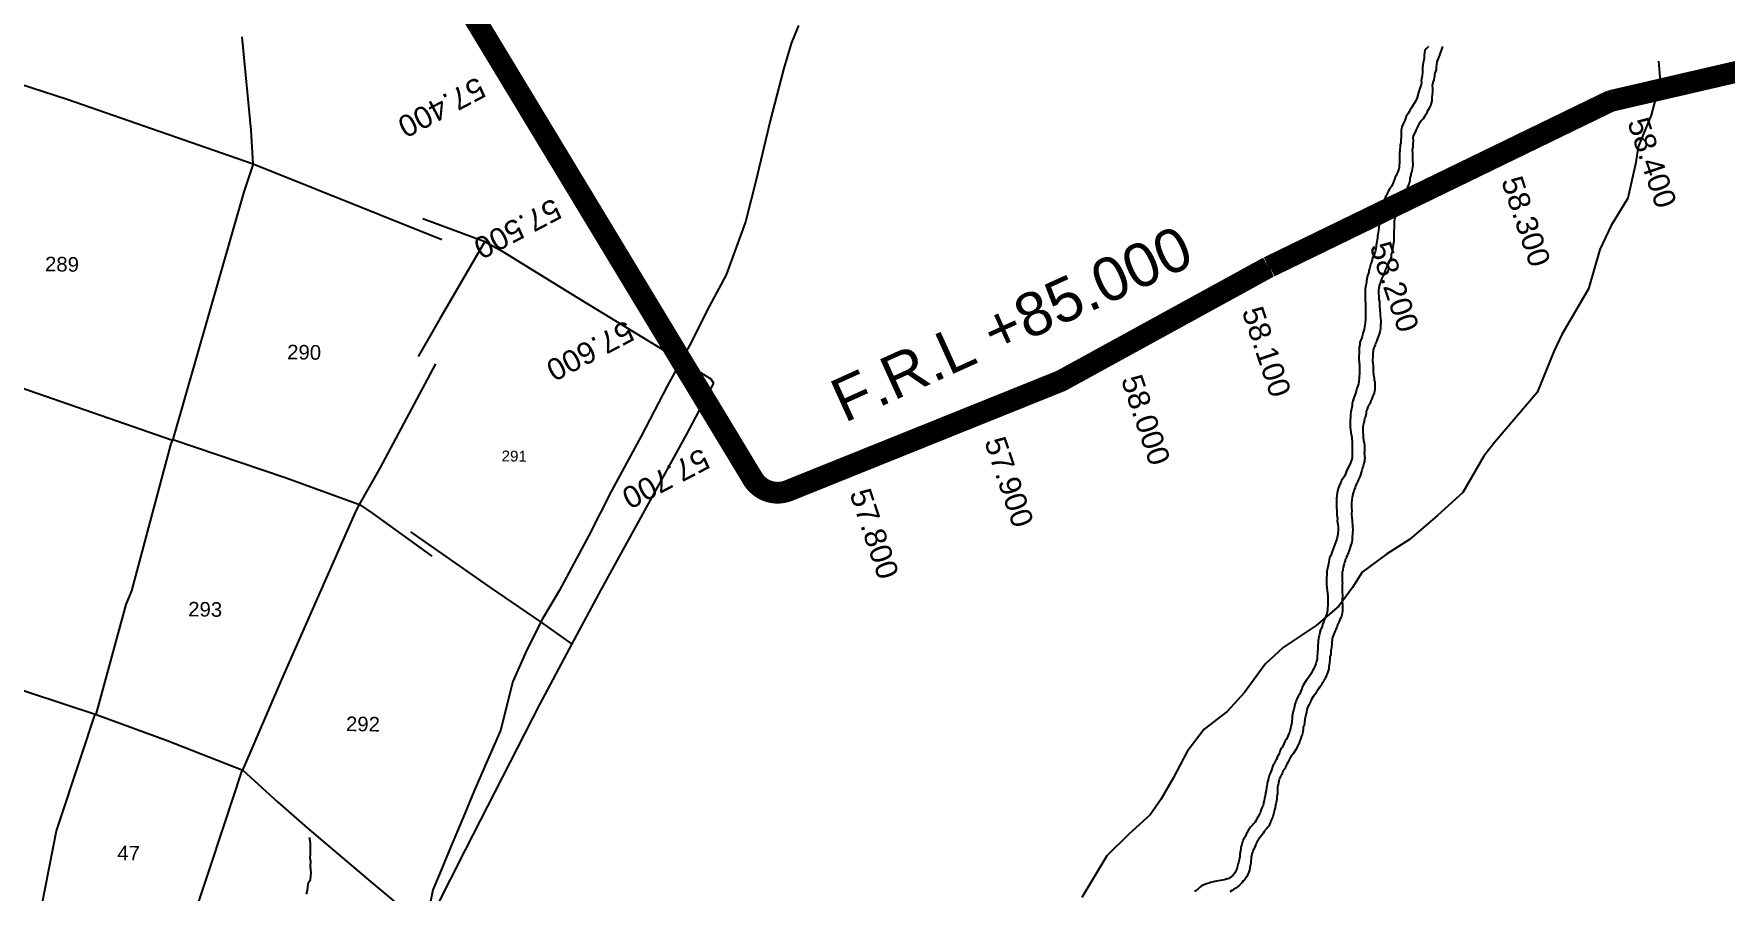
# Model space of a CAD drawing. Header units: inches. Extents: x 341797 to 347342, y 1572885 to 1580736.
# Drawn here: x 344159 to 345326, y 1576873 to 1577464 of the extents above; entities that cross this region are included whole.
import ezdxf

# ---------------------------------------------------------------- set-up
doc = ezdxf.new("R2010")
doc.units = ezdxf.units.IN
doc.header["$MEASUREMENT"] = 0
for name, color, linetype in [('BLOCK', 7, 'Continuous'), ('PLAT NOS', 6, 'Continuous'), ('PLATS', 6, 'Continuous'), ('ROADS', 2, 'Continuous'), ('STREAMS', 131, 'Continuous')]:
    doc.layers.add(name, color=color, linetype=linetype)
doc.styles.get("Standard").update_dxf_attribs({"font": 'arial.ttf'})

msp = doc.modelspace()

# ---------------------------------------------------------------- linework, layer by layer
at = {"layer": 'BLOCK', "color": 1, "const_width": 15}
msp.add_lwpolyline([(345476.4, 1577471.1), (345249.2, 1577418.5, 0.056199), (345245, 1577417), (345101.4, 1577347.3), (345011.9, 1577303.8, 0.012386), (345011, 1577303.4), (344869, 1577225.6, -0.029836), (344866.9, 1577224.6), (344679.8, 1577149.3, -0.367548), (344655.2, 1577157.5), (344402.9, 1577574.6, 0.180623), (344391.9, 1577583.3), (344205.6, 1577643.4)], format="xyb", dxfattribs=at)
at = {"layer": 'BLOCK', "color": 2}
for p in [(344485, 1577438.8), (345261.4, 1577421.3), (345170.3, 1577380.8), (344536.8, 1577353.2), (345080.4, 1577337.1), (344991, 1577292.4), (344588.6, 1577267.7), (344903.3, 1577244.3), (344812.5, 1577202.7), (344640.3, 1577182.1), (344719.7, 1577165.4)]:
    msp.add_point(p, dxfattribs=at)
at = {"layer": 'PLATS', "color": 0}
for p, q in [((344309.1, 1577397.8), (344302.9, 1577462.3)), ((344116.4, 1577440.5), (344182, 1577419.3)), ((344182, 1577419.3), (344310.4, 1577374.6)), ((344310.4, 1577374.6), (344309.1, 1577397.8)), ((344310.4, 1577374.6), (344303.9, 1577355.4)), ((344310.4, 1577374.6), (344440.6, 1577322.5)), ((344303.9, 1577355.4), (344254.8, 1577183.8)), ((344427.4, 1577337.1), (344470.2, 1577321.1)), ((344470.2, 1577321.1), (344439.3, 1577267.8)), ((344470.2, 1577321.1), (344482.3, 1577314.4)), ((344482.3, 1577314.4), (344536.4, 1577281.1)), ((344536.4, 1577281.1), (344626.3, 1577226.3)), ((344439.3, 1577267.8), (344424.2, 1577241.9)), ((344398, 1577164.9), (344436.4, 1577236.7)), ((344254.8, 1577183.8), (344150.1, 1577220.3)), ((344628.2, 1577223.4), (344609.4, 1577188.3)), ((344626.3, 1577226.3), (344628.2, 1577223.4)), ((344253.6, 1577180.8), (344254.8, 1577183.8)), ((344255, 1577184.5), (344332.5, 1577158.4)), ((344609.4, 1577188.3), (344550.3, 1577080.9)), ((344226.6, 1577080.2), (344253.6, 1577180.8)), ((344383.9, 1577139.7), (344398, 1577164.9)), ((344332.5, 1577158.4), (344383.9, 1577139.7)), ((344381.6, 1577135.4), (344383.9, 1577139.7)), ((344383.9, 1577139.7), (344392.2, 1577134)), ((344330.3, 1577019.1), (344381.6, 1577135.4)), ((344392.2, 1577134), (344433.8, 1577104)), ((344475, 1577082.1), (344419.3, 1577121)), ((344222.8, 1577070.8), (344226.6, 1577080.2)), ((344509, 1577058.9), (344475, 1577082.1)), ((344550.3, 1577080.9), (344530.4, 1577043.7)), ((344202, 1576994.9), (344222.8, 1577070.8)), ((344530.4, 1577043.7), (344509, 1577058.9)), ((344030.5, 1577051.4), (344202, 1576994.9)), ((344530.4, 1577043.7), (344508, 1577001.9)), ((344303.4, 1576956.5), (344330.3, 1577019.1)), ((344508, 1577001.9), (344456.8, 1576901.6)), ((344191.8, 1576965.9), (344201.4, 1576995.1)), ((344202, 1576994.9), (344251.1, 1576977)), ((344251.1, 1576977), (344303.4, 1576956.5)), ((344174.6, 1576914.6), (344191.8, 1576965.9)), ((344302.2, 1576954.9), (344290.9, 1576920.6)), ((344303.4, 1576956.5), (344302.2, 1576954.9)), ((344303.4, 1576956.5), (344327.3, 1576934.6)), ((344327.3, 1576934.6), (344347.7, 1576916.7)), ((344162, 1576850.2), (344174.6, 1576914.6)), ((344290.9, 1576920.6), (344267.1, 1576849.1)), ((344347.7, 1576916.7), (344393.1, 1576878.3)), ((344456.8, 1576901.6), (344436.3, 1576861)), ((344393.1, 1576878.3), (344422.2, 1576854))]:
    msp.add_line(p, q, dxfattribs=at)
at = {"layer": 'ROADS', "color": 1}
for p, q in [((344686.8, 1577470), (344681.7, 1577457.7)), ((344681.7, 1577457.7), (344676.3, 1577439.8)), ((344676.3, 1577439.8), (344667.1, 1577404.3)), ((345280.1, 1577445.4), (345281.3, 1577431.7)), ((345281.3, 1577431.7), (345275.1, 1577408.2)), ((345275.1, 1577408.2), (345266.1, 1577386.4)), ((344667.1, 1577404.3), (344657.6, 1577363.6)), ((345266.1, 1577386.4), (345264.5, 1577375.5)), ((345264.5, 1577375.5), (345259.1, 1577350.9)), ((344657.6, 1577363.6), (344650.1, 1577334.8)), ((345259.1, 1577350.9), (345247.6, 1577332.1)), ((344650.1, 1577334.8), (344636.8, 1577298.2)), ((345247.6, 1577332.1), (345239.8, 1577315.7)), ((345239.8, 1577315.7), (345232, 1577288.5)), ((344636.8, 1577298.2), (344625, 1577276.4)), ((345232, 1577288.5), (345222.9, 1577273)), ((344625, 1577276.4), (344611.5, 1577249.3)), ((345222.9, 1577273), (345213.6, 1577256.9)), ((345213.6, 1577256.9), (345208, 1577245.2)), ((344611.5, 1577249.3), (344596.3, 1577221.8)), ((345208, 1577245.2), (345196.5, 1577216.9)), ((344596.3, 1577221.8), (344578.1, 1577186.9)), ((345196.5, 1577216.9), (345167, 1577182.4)), ((344578.1, 1577186.9), (344557.8, 1577149.1)), ((345159.7, 1577173.1), (345145.1, 1577148.1)), ((345167, 1577182.4), (345159.7, 1577173.1)), ((344557.8, 1577149.1), (344542.1, 1577118.4)), ((345145.1, 1577148.1), (345127.8, 1577132.2)), ((345127.8, 1577132.2), (345108.4, 1577115.7)), ((344542.1, 1577118.4), (344521.5, 1577080.1)), ((345108.4, 1577115.7), (345092.4, 1577105.5)), ((345092.4, 1577105.5), (345075.7, 1577093)), ((345075.7, 1577093), (345069.1, 1577082.5)), ((344521.5, 1577080.1), (344510.1, 1577061)), ((345069.1, 1577082.5), (345059.6, 1577069.7)), ((345059.6, 1577069.7), (345043.9, 1577056.2)), ((344510.1, 1577061), (344499.3, 1577039.4)), ((345043.9, 1577056.2), (345021.2, 1577041.1)), ((344499.3, 1577039.4), (344489.5, 1577017.6)), ((345021.2, 1577041.1), (345008.7, 1577029.6)), ((345008.7, 1577029.6), (344994.6, 1577010.1)), ((344489.5, 1577017.6), (344481.2, 1576983.8)), ((344994.6, 1577010.1), (344982.6, 1576997)), ((344982.6, 1576997), (344966.6, 1576984.8)), ((344966.6, 1576984.8), (344955, 1576969.3)), ((344481.2, 1576983.8), (344472.1, 1576963.4)), ((344472.1, 1576963.4), (344462.9, 1576942.2)), ((344955, 1576969.3), (344945.4, 1576951.1)), ((344945.4, 1576951.1), (344936.7, 1576936.4)), ((344462.9, 1576942.2), (344455.3, 1576923.9)), ((344936.7, 1576936.4), (344929.5, 1576925.7)), ((344455.3, 1576923.9), (344447.1, 1576904.4)), ((344929.5, 1576925.7), (344914.8, 1576912.3)), ((344447.1, 1576904.4), (344438.9, 1576884.8)), ((344914.8, 1576912.3), (344899.5, 1576897.5)), ((344899.5, 1576897.5), (344882.3, 1576868.8)), ((344438.9, 1576884.8), (344434.3, 1576874)), ((344434.3, 1576874), (344432.1, 1576862.4))]:
    msp.add_line(p, q, dxfattribs=at)
at = {"layer": 'STREAMS'}
for p, q in [((345118.8, 1577451.8), (345118.6, 1577449.3)), ((345119, 1577452.6), (345118.8, 1577451.8)), ((345119.4, 1577453.3), (345119, 1577452.6)), ((345119.8, 1577454), (345119.4, 1577453.3)), ((345121.5, 1577455.7), (345119.8, 1577454)), ((345131.2, 1577455.5), (345129.1, 1577449.7)), ((345117.4, 1577439.7), (345117.3, 1577438)), ((345117.8, 1577444.5), (345117.4, 1577441.1)), ((345117.4, 1577441.1), (345117.4, 1577439.7)), ((345118, 1577445.2), (345117.8, 1577444.5)), ((345118.2, 1577446.1), (345118, 1577445.2)), ((345118.5, 1577447.7), (345118.2, 1577446.1)), ((345118.6, 1577449.3), (345118.5, 1577447.7)), ((345127.1, 1577443), (345126.7, 1577441.7)), ((345126.7, 1577441.7), (345126.7, 1577439.6)), ((345127.3, 1577445.1), (345127.1, 1577443)), ((345129.1, 1577449.7), (345127.3, 1577445.1)), ((345115.9, 1577428), (345115.4, 1577426.9)), ((345116.4, 1577429.4), (345115.9, 1577428)), ((345116.6, 1577430.9), (345116.4, 1577429.4)), ((345116.6, 1577433.1), (345116.5, 1577432.1)), ((345116.5, 1577432.1), (345116.6, 1577430.9)), ((345116.9, 1577434.3), (345116.6, 1577433.1)), ((345117.1, 1577435.6), (345116.9, 1577434.3)), ((345117.3, 1577438), (345117.1, 1577435.6)), ((345124.5, 1577430.8), (345124.1, 1577428.5)), ((345124.1, 1577428.5), (345124.2, 1577426.7)), ((345125.2, 1577432.7), (345124.5, 1577430.8)), ((345125.4, 1577433.9), (345125.2, 1577432.7)), ((345125.6, 1577435), (345125.4, 1577433.9)), ((345125.7, 1577436), (345125.6, 1577435)), ((345125.9, 1577437.3), (345125.7, 1577436)), ((345126.3, 1577438.3), (345125.9, 1577437.3)), ((345126.7, 1577439.6), (345126.3, 1577438.3)), ((345111.7, 1577416.3), (345111.1, 1577415.6)), ((345112.4, 1577417.4), (345111.7, 1577416.3)), ((345112.9, 1577418.5), (345112.4, 1577417.4)), ((345113.6, 1577420.5), (345112.9, 1577418.5)), ((345114.5, 1577423.8), (345113.6, 1577420.5)), ((345114.9, 1577424.6), (345114.5, 1577423.8)), ((345115.4, 1577426.9), (345114.9, 1577424.6)), ((345123.8, 1577418.2), (345123.1, 1577415.7)), ((345124.1, 1577422.7), (345123.8, 1577420)), ((345123.8, 1577420), (345123.8, 1577418.2)), ((345124.2, 1577424.1), (345124.1, 1577422.7)), ((345124.2, 1577426.7), (345124.2, 1577425.2)), ((345124.2, 1577425.2), (345124.2, 1577424.1)), ((345106.1, 1577407.3), (345105.1, 1577404.6)), ((345107.5, 1577409.5), (345106.1, 1577407.3)), ((345108.1, 1577410.6), (345107.5, 1577409.5)), ((345108.8, 1577412), (345108.1, 1577410.6)), ((345109.8, 1577413.3), (345108.8, 1577412)), ((345111.1, 1577415.6), (345109.8, 1577413.3)), ((345117, 1577404.8), (345115.9, 1577403.6)), ((345117.9, 1577405.8), (345117, 1577404.8)), ((345119.3, 1577408.1), (345117.9, 1577405.8)), ((345119.9, 1577409), (345119.3, 1577408.1)), ((345120.6, 1577410.7), (345119.9, 1577409)), ((345121.3, 1577411.9), (345120.6, 1577410.7)), ((345122.2, 1577413.5), (345121.3, 1577411.9)), ((345122.8, 1577414.9), (345122.2, 1577413.5)), ((345123.1, 1577415.7), (345122.8, 1577414.9)), ((345102.6, 1577393.8), (345102.4, 1577390.5)), ((345102.7, 1577395.1), (345102.6, 1577393.8)), ((345102.9, 1577398.8), (345102.7, 1577397.6)), ((345102.7, 1577397.6), (345102.7, 1577396.8)), ((345102.7, 1577396.8), (345102.7, 1577395.1)), ((345103.2, 1577400.1), (345102.9, 1577398.8)), ((345103.8, 1577401.9), (345103.2, 1577400.1)), ((345105.1, 1577404.6), (345103.8, 1577401.9)), ((345111.2, 1577394.4), (345110.7, 1577392.8)), ((345112, 1577396), (345111.2, 1577394.4)), ((345112.7, 1577397.6), (345112, 1577396)), ((345113.3, 1577398.8), (345112.7, 1577397.6)), ((345114, 1577400.2), (345113.3, 1577398.8)), ((345115.1, 1577402.5), (345114, 1577400.2)), ((345115.9, 1577403.6), (345115.1, 1577402.5)), ((345101.5, 1577382.6), (345101.4, 1577381.7)), ((345101.4, 1577381.7), (345101.5, 1577378.7)), ((345101.6, 1577383.7), (345101.5, 1577382.6)), ((345102, 1577387.9), (345101.6, 1577383.7)), ((345102.3, 1577389.2), (345102, 1577387.9)), ((345102.4, 1577390.5), (345102.3, 1577389.2)), ((345110.7, 1577386.1), (345110.3, 1577384.1)), ((345110.3, 1577384.1), (345110.4, 1577382.1)), ((345110.4, 1577382.1), (345110.4, 1577380.7)), ((345110.7, 1577388.7), (345110.6, 1577387.3)), ((345110.6, 1577387.3), (345110.7, 1577386.1)), ((345110.7, 1577392.8), (345110.8, 1577390.6)), ((345110.8, 1577390.6), (345110.7, 1577388.7)), ((345101, 1577370.9), (345100.1, 1577368.8)), ((345101.2, 1577372), (345101, 1577370.9)), ((345101.3, 1577373.7), (345101.2, 1577372)), ((345101.4, 1577375.3), (345101.3, 1577373.7)), ((345101.5, 1577378.7), (345101.4, 1577376.9)), ((345101.4, 1577376.9), (345101.4, 1577375.3)), ((345110.3, 1577371), (345110, 1577369.4)), ((345110.5, 1577372.5), (345110.3, 1577371)), ((345110.4, 1577380.7), (345110.5, 1577377.1)), ((345110.5, 1577377.1), (345110.7, 1577374.1)), ((345110.7, 1577374.1), (345110.5, 1577372.5)), ((345095.2, 1577358.2), (345094.6, 1577357.2)), ((345095.9, 1577359.1), (345095.2, 1577358.2)), ((345097.1, 1577361.7), (345095.9, 1577359.1)), ((345097.5, 1577362.9), (345097.1, 1577361.7)), ((345098, 1577363.9), (345097.5, 1577362.9)), ((345098.4, 1577365.5), (345098, 1577363.9)), ((345099, 1577366.3), (345098.4, 1577365.5)), ((345099.6, 1577367.7), (345099, 1577366.3)), ((345100.1, 1577368.8), (345099.6, 1577367.7)), ((345107.1, 1577358.6), (345106.7, 1577357.9)), ((345107.6, 1577360.2), (345107.1, 1577358.6)), ((345108.3, 1577362.1), (345107.6, 1577360.2)), ((345108.6, 1577363.8), (345108.3, 1577362.1)), ((345108.7, 1577364.7), (345108.6, 1577363.8)), ((345109, 1577366.2), (345108.7, 1577364.7)), ((345109.3, 1577366.9), (345109, 1577366.2)), ((345109.4, 1577367.4), (345109.3, 1577366.9)), ((345110, 1577369.4), (345109.4, 1577368.1)), ((345109.4, 1577368.1), (345109.4, 1577367.4)), ((345089.8, 1577346.5), (345089.3, 1577345.8)), ((345090.6, 1577348.8), (345089.8, 1577346.5)), ((345090.9, 1577349.6), (345090.6, 1577348.8)), ((345091.4, 1577350.7), (345090.9, 1577349.6)), ((345091.6, 1577351.4), (345091.4, 1577350.7)), ((345092.2, 1577352.6), (345091.6, 1577351.4)), ((345093.1, 1577354.8), (345092.2, 1577352.6)), ((345093.8, 1577356), (345093.1, 1577354.8)), ((345094.6, 1577357.2), (345093.8, 1577356)), ((345101.7, 1577347.5), (345100.9, 1577345.7)), ((345102.3, 1577348.4), (345101.7, 1577347.5)), ((345103.1, 1577349.8), (345102.3, 1577348.4)), ((345104.1, 1577351.8), (345103.1, 1577349.8)), ((345104.4, 1577352.5), (345104.1, 1577351.8)), ((345105, 1577353.7), (345104.4, 1577352.5)), ((345106, 1577356), (345105, 1577353.7)), ((345106.2, 1577356.6), (345106, 1577356)), ((345106.7, 1577357.9), (345106.2, 1577356.6)), ((345087.5, 1577335.1), (345087.4, 1577334.2)), ((345088.4, 1577342.2), (345087.5, 1577338.1)), ((345087.5, 1577338.1), (345087.5, 1577336.3)), ((345087.5, 1577336.3), (345087.5, 1577335.1)), ((345088.6, 1577342.8), (345088.4, 1577342.2)), ((345089.1, 1577344.9), (345088.6, 1577342.8)), ((345089.3, 1577345.8), (345089.1, 1577344.9)), ((345097.9, 1577335.6), (345097.8, 1577333.9)), ((345098.1, 1577336.1), (345097.9, 1577335.6)), ((345098.2, 1577336.9), (345098.1, 1577336.1)), ((345098.4, 1577338.1), (345098.2, 1577336.9)), ((345098.9, 1577339.6), (345098.4, 1577338.1)), ((345099.2, 1577340.7), (345098.9, 1577339.6)), ((345099.6, 1577342.9), (345099.2, 1577340.7)), ((345099.9, 1577344.2), (345099.6, 1577342.9)), ((345100.5, 1577344.9), (345099.9, 1577344.2)), ((345100.9, 1577345.7), (345100.5, 1577344.9)), ((345086.3, 1577323.4), (345085.6, 1577319.7)), ((345086.4, 1577324.6), (345086.3, 1577323.4)), ((345086.5, 1577326.3), (345086.4, 1577324.6)), ((345086.7, 1577327.2), (345086.5, 1577326.3)), ((345087.3, 1577330.7), (345086.7, 1577327.2)), ((345087.4, 1577332.6), (345087.3, 1577330.7)), ((345087.4, 1577334.2), (345087.4, 1577332.6)), ((345097.6, 1577327.9), (345097.5, 1577326.4)), ((345097.5, 1577326.4), (345097.6, 1577325.3)), ((345097.7, 1577330.2), (345097.6, 1577328.8)), ((345097.6, 1577328.8), (345097.6, 1577327.9)), ((345097.6, 1577325.3), (345097.6, 1577324)), ((345097.6, 1577324), (345097.6, 1577321.8)), ((345097.8, 1577332.4), (345097.7, 1577331.2)), ((345097.7, 1577331.2), (345097.7, 1577330.2)), ((345097.8, 1577333.9), (345097.8, 1577332.4)), ((345083.7, 1577311.7), (345083.1, 1577310.4)), ((345084.6, 1577314.1), (345083.7, 1577311.7)), ((345084.9, 1577315), (345084.6, 1577314.1)), ((345085.3, 1577317.7), (345084.9, 1577315)), ((345085.4, 1577318.7), (345085.3, 1577317.7)), ((345085.6, 1577319.7), (345085.4, 1577318.7)), ((345095.8, 1577312.4), (345095.7, 1577310.3)), ((345096.5, 1577313.9), (345095.8, 1577312.4)), ((345096.8, 1577317), (345096.5, 1577315.3)), ((345096.5, 1577315.3), (345096.5, 1577313.9)), ((345097.2, 1577319.1), (345096.8, 1577317)), ((345097.5, 1577321.1), (345097.2, 1577319.1)), ((345097.6, 1577321.8), (345097.5, 1577321.1)), ((345080.2, 1577300), (345080, 1577299.4)), ((345080.7, 1577302.2), (345080.2, 1577301.1)), ((345080.2, 1577301.1), (345080.2, 1577300)), ((345081.6, 1577305.9), (345080.7, 1577302.2)), ((345082.1, 1577306.8), (345081.6, 1577305.9)), ((345082.5, 1577308.5), (345082.1, 1577306.8)), ((345082.8, 1577309.6), (345082.5, 1577308.5)), ((345083.1, 1577310.4), (345082.8, 1577309.6)), ((345091.7, 1577301.3), (345090.9, 1577298.8)), ((345092.4, 1577303.2), (345091.7, 1577301.3)), ((345093, 1577304.6), (345092.4, 1577303.2)), ((345093.6, 1577305.6), (345093, 1577304.6)), ((345094.2, 1577306.6), (345093.6, 1577305.6)), ((345094.9, 1577308.1), (345094.2, 1577306.6)), ((345095.7, 1577310.3), (345094.9, 1577308.1)), ((345078, 1577289.9), (345077.8, 1577288)), ((345077.8, 1577288), (345077.8, 1577285.5)), ((345078.4, 1577291.9), (345078, 1577289.9)), ((345078.7, 1577292.9), (345078.4, 1577291.9)), ((345078.8, 1577294), (345078.7, 1577292.9)), ((345079.5, 1577297.4), (345078.8, 1577294)), ((345079.7, 1577298.1), (345079.5, 1577297.4)), ((345080, 1577299.4), (345079.7, 1577298.1)), ((345087.2, 1577289.3), (345086.9, 1577287.4)), ((345088, 1577291.9), (345087.2, 1577289.3)), ((345088.6, 1577293.8), (345088, 1577291.9)), ((345089.4, 1577295.9), (345088.6, 1577293.8)), ((345090.3, 1577297.6), (345089.4, 1577295.9)), ((345090.9, 1577298.8), (345090.3, 1577297.6)), ((345077.8, 1577285.5), (345077.8, 1577284.5)), ((345077.8, 1577284.5), (345077.8, 1577281.4)), ((345077.8, 1577281.4), (345077.8, 1577280.1)), ((345077.8, 1577280.1), (345077.9, 1577278.7)), ((345077.9, 1577278.7), (345078, 1577273.5)), ((345086.9, 1577287.4), (345087.1, 1577285.3)), ((345087.1, 1577285.3), (345087.2, 1577283.4)), ((345087.2, 1577283.4), (345087.3, 1577281.2)), ((345087.3, 1577281.2), (345087.6, 1577279.7)), ((345087.6, 1577279.7), (345087.6, 1577276.5)), ((345087.6, 1577276.5), (345087.8, 1577274)), ((345077.7, 1577264.8), (345077.6, 1577263.4)), ((345077.9, 1577267.9), (345077.7, 1577264.8)), ((345078, 1577271.8), (345077.9, 1577269.7)), ((345077.9, 1577269.7), (345077.9, 1577267.9)), ((345078, 1577273.5), (345078, 1577271.8)), ((345087.8, 1577274), (345088.1, 1577271.4)), ((345088.1, 1577271.4), (345088.2, 1577269.8)), ((345088.2, 1577269.8), (345088.3, 1577268.4)), ((345088.3, 1577268.4), (345088.5, 1577266.2)), ((345088.5, 1577264.7), (345088.4, 1577264)), ((345088.5, 1577266.2), (345088.5, 1577264.7)), ((345074.9, 1577253.1), (345074.6, 1577252.3)), ((345075.2, 1577254.2), (345074.9, 1577253.1)), ((345075.7, 1577255.5), (345075.2, 1577254.2)), ((345076, 1577256.6), (345075.7, 1577255.5)), ((345076.2, 1577258), (345076, 1577256.6)), ((345076.6, 1577259), (345076.2, 1577258)), ((345077.2, 1577260.7), (345076.6, 1577259)), ((345077.6, 1577263.4), (345077.2, 1577260.7)), ((345086, 1577253.6), (345085.5, 1577252.1)), ((345087, 1577256.1), (345086, 1577253.6)), ((345087.4, 1577257.2), (345087, 1577256.1)), ((345088.1, 1577259.7), (345087.4, 1577257.2)), ((345088.4, 1577260.7), (345088.1, 1577259.7)), ((345088.4, 1577264), (345088.4, 1577261.9)), ((345088.4, 1577261.9), (345088.4, 1577260.7)), ((345073.6, 1577243.9), (345073.5, 1577242.6)), ((345073.5, 1577242.6), (345073.5, 1577240.9)), ((345074, 1577250.1), (345073.6, 1577247.7)), ((345073.6, 1577247.7), (345073.6, 1577246.3)), ((345073.6, 1577246.3), (345073.6, 1577245.3)), ((345073.6, 1577245.3), (345073.6, 1577243.9)), ((345074.2, 1577251.6), (345074, 1577250.1)), ((345074.6, 1577252.3), (345074.2, 1577251.6)), ((345083, 1577241.3), (345082.9, 1577240)), ((345083.1, 1577242.8), (345083, 1577241.3)), ((345083.2, 1577245.8), (345083.1, 1577243.6)), ((345083.1, 1577243.6), (345083.1, 1577242.8)), ((345083.4, 1577246.5), (345083.2, 1577245.8)), ((345083.8, 1577247.8), (345083.4, 1577246.5)), ((345084.3, 1577248.7), (345083.8, 1577247.8)), ((345084.6, 1577249.9), (345084.3, 1577248.7)), ((345084.9, 1577250.8), (345084.6, 1577249.9)), ((345085.5, 1577252.1), (345084.9, 1577250.8)), ((345073.5, 1577240.9), (345073.5, 1577240)), ((345073.5, 1577240), (345073.9, 1577235.8)), ((345073.8, 1577230), (345073.7, 1577227.9)), ((345073.9, 1577232), (345073.8, 1577230)), ((345073.9, 1577235.8), (345073.9, 1577234.2)), ((345073.9, 1577234.2), (345073.9, 1577232)), ((345082.9, 1577240), (345082.9, 1577238.5)), ((345082.9, 1577238.5), (345083.1, 1577237.4)), ((345083.1, 1577237.4), (345083.2, 1577234.9)), ((345083.2, 1577234.9), (345083.2, 1577233.2)), ((345083.2, 1577233.2), (345083.4, 1577231.1)), ((345083.4, 1577231.1), (345083.5, 1577229.9)), ((345083.5, 1577229.9), (345083.6, 1577228.9)), ((345072.1, 1577219.9), (345071.5, 1577217.8)), ((345072.5, 1577221), (345072.1, 1577219.9)), ((345073.1, 1577223), (345072.5, 1577221)), ((345073.3, 1577224), (345073.1, 1577223)), ((345073.7, 1577227.9), (345073.3, 1577224)), ((345083.6, 1577228.9), (345083.9, 1577227.2)), ((345083.9, 1577227.2), (345084, 1577225.9)), ((345084, 1577225.9), (345084.4, 1577223.8)), ((345084.2, 1577217.9), (345084, 1577216.5)), ((345084.4, 1577218.8), (345084.2, 1577217.9)), ((345084.4, 1577223.8), (345084.5, 1577222.6)), ((345084.5, 1577220.1), (345084.4, 1577218.8)), ((345084.5, 1577222.6), (345084.5, 1577221.2)), ((345084.5, 1577221.2), (345084.5, 1577220.1)), ((345068.7, 1577207.9), (345068.3, 1577205.8)), ((345068.9, 1577209.5), (345068.7, 1577207.9)), ((345069.3, 1577211.3), (345068.9, 1577209.5)), ((345070, 1577213.2), (345069.3, 1577211.3)), ((345071, 1577216.4), (345070, 1577213.2)), ((345071.5, 1577217.8), (345071, 1577216.4)), ((345079.6, 1577207), (345079.2, 1577205.4)), ((345080.3, 1577208.4), (345079.6, 1577207)), ((345080.9, 1577209.2), (345080.3, 1577208.4)), ((345081.8, 1577211.2), (345080.9, 1577209.2)), ((345082.4, 1577212.6), (345081.8, 1577211.2)), ((345083, 1577214.7), (345082.4, 1577212.6)), ((345084, 1577216.5), (345083, 1577214.7)), ((345067.6, 1577200.7), (345067.4, 1577197)), ((345067.4, 1577197), (345067.4, 1577195.7)), ((345067.4, 1577195.7), (345067.5, 1577193.4)), ((345067.9, 1577203.7), (345067.6, 1577201.7)), ((345067.6, 1577201.7), (345067.6, 1577200.7)), ((345068.3, 1577205.8), (345067.9, 1577203.7)), ((345076.9, 1577196.3), (345076.3, 1577194.5)), ((345077.1, 1577197.1), (345076.9, 1577196.3)), ((345077.4, 1577199), (345077.1, 1577197.1)), ((345077.7, 1577199.6), (345077.4, 1577199)), ((345078.2, 1577201.6), (345077.7, 1577199.6)), ((345078.4, 1577202.6), (345078.2, 1577201.6)), ((345078.5, 1577203.6), (345078.4, 1577202.6)), ((345078.7, 1577204.6), (345078.5, 1577203.6)), ((345079.2, 1577205.4), (345078.7, 1577204.6)), ((345067.5, 1577193.4), (345068, 1577189.3)), ((345068, 1577189.3), (345068.6, 1577186.1)), ((345068.6, 1577186.1), (345068.8, 1577181.9)), ((345076.3, 1577194.5), (345076.1, 1577193.1)), ((345076.1, 1577193.1), (345076.1, 1577190.5)), ((345076.1, 1577190.5), (345076.1, 1577189.6)), ((345076.1, 1577189.6), (345076.4, 1577187.5)), ((345076.4, 1577187.5), (345076.4, 1577186.6)), ((345076.4, 1577186.6), (345076.5, 1577185.4)), ((345076.5, 1577185.4), (345076.9, 1577182.9)), ((345076.9, 1577182.9), (345077.1, 1577182.3)), ((345068.7, 1577171.6), (345068.4, 1577170.4)), ((345068.9, 1577173.4), (345068.7, 1577171.6)), ((345068.8, 1577181.9), (345068.9, 1577178.6)), ((345068.9, 1577178.6), (345068.9, 1577177.1)), ((345068.9, 1577177.1), (345068.9, 1577174.8)), ((345068.9, 1577174.8), (345068.9, 1577173.4)), ((345077.1, 1577182.3), (345077.3, 1577180.2)), ((345077.4, 1577176), (345077.2, 1577175.3)), ((345077.2, 1577175.3), (345077.3, 1577173.3)), ((345077.3, 1577180.2), (345077.3, 1577179)), ((345077.3, 1577179), (345077.3, 1577177.9)), ((345077.3, 1577177.9), (345077.4, 1577177.2)), ((345077.3, 1577173.3), (345077.5, 1577171.7)), ((345077.4, 1577177.2), (345077.4, 1577176)), ((345077.5, 1577171.7), (345077.4, 1577170.8)), ((345063.7, 1577159.6), (345061.4, 1577156.3)), ((345064.4, 1577161.5), (345063.7, 1577159.6)), ((345065, 1577163), (345064.4, 1577161.5)), ((345065.6, 1577164.1), (345065, 1577163)), ((345066.2, 1577165.7), (345065.6, 1577164.1)), ((345067.1, 1577167.4), (345066.2, 1577165.7)), ((345068.4, 1577170.4), (345067.1, 1577167.4)), ((345074.5, 1577160.3), (345074, 1577158.8)), ((345075, 1577161.9), (345074.5, 1577160.3)), ((345075.4, 1577163.1), (345075, 1577161.9)), ((345076, 1577165), (345075.4, 1577163.1)), ((345076.4, 1577166.2), (345076, 1577165)), ((345076.7, 1577167.2), (345076.4, 1577166.2)), ((345076.9, 1577168.3), (345076.7, 1577167.2)), ((345077.4, 1577169.7), (345076.9, 1577168.3)), ((345077.4, 1577170.8), (345077.4, 1577169.7)), ((345058.5, 1577147.9), (345058.2, 1577145.8)), ((345059, 1577149.8), (345058.5, 1577147.9)), ((345059.2, 1577150.8), (345059, 1577149.8)), ((345059.6, 1577151.9), (345059.2, 1577150.8)), ((345060, 1577153), (345059.6, 1577151.9)), ((345060.6, 1577153.8), (345060, 1577153)), ((345061.1, 1577155.4), (345060.6, 1577153.8)), ((345061.4, 1577156.3), (345061.1, 1577155.4)), ((345070, 1577149), (345069.6, 1577147.8)), ((345070.3, 1577149.9), (345070, 1577149)), ((345070.9, 1577151.5), (345070.3, 1577149.9)), ((345071.2, 1577152.4), (345070.9, 1577151.5)), ((345071.9, 1577154.1), (345071.2, 1577152.4)), ((345072.4, 1577154.9), (345071.9, 1577154.1)), ((345072.7, 1577155.8), (345072.4, 1577154.9)), ((345073.2, 1577156.9), (345072.7, 1577155.8)), ((345074, 1577158.8), (345073.2, 1577156.9)), ((345058.2, 1577145.8), (345057.9, 1577144.1)), ((345057.9, 1577144.1), (345057.9, 1577140.7)), ((345057.9, 1577140.7), (345057.9, 1577139.2)), ((345057.9, 1577139.2), (345058.2, 1577134.1)), ((345068.6, 1577143.1), (345068.3, 1577140.8)), ((345068.3, 1577140.8), (345068.4, 1577139.2)), ((345068.4, 1577139.2), (345068.4, 1577137.3)), ((345068.4, 1577137.3), (345068.5, 1577135.9)), ((345068.7, 1577144.6), (345068.6, 1577143.1)), ((345069, 1577145.7), (345068.7, 1577144.6)), ((345069.6, 1577147.8), (345069, 1577145.7)), ((345058.2, 1577134.1), (345058.3, 1577132.3)), ((345058.3, 1577132.3), (345058.6, 1577130.1)), ((345058.6, 1577130.1), (345058.5, 1577128.5)), ((345058.5, 1577128.5), (345059.1, 1577124.6)), ((345059.1, 1577124.6), (345059.2, 1577122.7)), ((345068.5, 1577135.9), (345068.4, 1577133.1)), ((345068.4, 1577133.1), (345068.6, 1577130.6)), ((345068.6, 1577130.6), (345068.7, 1577129.3)), ((345068.7, 1577129.3), (345068.9, 1577127.9)), ((345068.9, 1577127.9), (345069.1, 1577125.6)), ((345069.1, 1577125.6), (345069.1, 1577124.2)), ((345057.7, 1577114.6), (345056.4, 1577111.1)), ((345058.5, 1577116.9), (345057.7, 1577114.6)), ((345058.9, 1577119.1), (345058.5, 1577116.9)), ((345059.2, 1577122.7), (345058.9, 1577119.1)), ((345068.5, 1577113.1), (345068.2, 1577112.3)), ((345068.7, 1577115.8), (345068.5, 1577113.1)), ((345068.8, 1577117.2), (345068.7, 1577115.8)), ((345069.1, 1577119.8), (345068.8, 1577117.2)), ((345069.1, 1577124.2), (345069.2, 1577122.3)), ((345069.2, 1577122.3), (345069.1, 1577119.8)), ((345053, 1577101.6), (345052.5, 1577098.9)), ((345053.2, 1577103.2), (345053, 1577101.6)), ((345054, 1577104.4), (345053.2, 1577103.2)), ((345054.5, 1577105.9), (345054, 1577104.4)), ((345055, 1577107.3), (345054.5, 1577105.9)), ((345056.4, 1577111.1), (345055, 1577107.3)), ((345064.6, 1577102.4), (345063.9, 1577101.5)), ((345063.9, 1577101.5), (345063.9, 1577100.5)), ((345064.7, 1577103.1), (345064.6, 1577102.4)), ((345065.4, 1577104.3), (345064.7, 1577103.1)), ((345065.7, 1577105.2), (345065.4, 1577104.3)), ((345066.3, 1577106.4), (345065.7, 1577105.2)), ((345066.6, 1577107.5), (345066.3, 1577106.4)), ((345067, 1577108.7), (345066.6, 1577107.5)), ((345067.7, 1577110.9), (345067, 1577108.7)), ((345068.2, 1577112.3), (345067.7, 1577110.9)), ((345051.3, 1577092.1), (345051.1, 1577088.2)), ((345051.4, 1577093.8), (345051.3, 1577092.1)), ((345052.2, 1577097.7), (345051.4, 1577093.8)), ((345052.5, 1577098.9), (345052.2, 1577097.7)), ((345061.9, 1577091.6), (345061.8, 1577091)), ((345061.8, 1577091), (345061.8, 1577090.4)), ((345061.8, 1577090.4), (345061.8, 1577089.6)), ((345061.8, 1577089.6), (345061.9, 1577088.6)), ((345062, 1577093.3), (345061.9, 1577092.6)), ((345061.9, 1577092.6), (345061.9, 1577091.6)), ((345062.3, 1577094.1), (345062, 1577093.3)), ((345062.4, 1577094.9), (345062.3, 1577094.1)), ((345062.7, 1577096.2), (345062.4, 1577094.9)), ((345062.8, 1577096.9), (345062.7, 1577096.2)), ((345062.9, 1577097.4), (345062.8, 1577096.9)), ((345063.1, 1577098.1), (345062.9, 1577097.4)), ((345063.3, 1577098.9), (345063.1, 1577098.1)), ((345063.5, 1577099.7), (345063.3, 1577098.9)), ((345063.9, 1577100.5), (345063.5, 1577099.7)), ((345051.1, 1577088.2), (345051.1, 1577085.4)), ((345051.1, 1577085.4), (345051.1, 1577084.5)), ((345051.1, 1577084.5), (345051.7, 1577078.4)), ((345051.7, 1577078.4), (345052.1, 1577076.7)), ((345061.9, 1577088.6), (345061.9, 1577088.1)), ((345061.9, 1577088.1), (345062, 1577087.4)), ((345062, 1577087.4), (345062, 1577086.1)), ((345062, 1577086.1), (345062.1, 1577085.2)), ((345062.1, 1577085.2), (345062, 1577084.4)), ((345062, 1577084.4), (345062, 1577083)), ((345062, 1577083), (345062, 1577082.2)), ((345062, 1577082.2), (345062, 1577081.8)), ((345062, 1577081.8), (345062, 1577080.7)), ((345062, 1577080.7), (345062, 1577080.2)), ((345062, 1577080.2), (345062, 1577078.9)), ((345062, 1577078.9), (345062.1, 1577077.5)), ((345051.8, 1577066.7), (345051.3, 1577064.4)), ((345051.9, 1577068.4), (345051.8, 1577066.7)), ((345052, 1577069.8), (345051.9, 1577068.4)), ((345052.1, 1577076.7), (345052, 1577075)), ((345052, 1577075), (345052, 1577069.8)), ((345062, 1577074.3), (345061.9, 1577073.3)), ((345061.9, 1577073.3), (345062, 1577072.8)), ((345062.1, 1577075.8), (345062, 1577075)), ((345062, 1577075), (345062, 1577074.3)), ((345062, 1577072.8), (345062, 1577072.3)), ((345062, 1577072.3), (345062.2, 1577070.7)), ((345062.1, 1577077.5), (345062.1, 1577077)), ((345062.1, 1577077), (345062.1, 1577076.7)), ((345062.1, 1577076.7), (345062.1, 1577075.8)), ((345062.2, 1577070.7), (345062.1, 1577069.2)), ((345062.1, 1577069.2), (345062.2, 1577067.2)), ((345062.2, 1577067.2), (345062.1, 1577065.9)), ((345048, 1577055.6), (345047.5, 1577054.1)), ((345048.4, 1577057), (345048, 1577055.6)), ((345049.2, 1577059.1), (345048.4, 1577057)), ((345049.6, 1577060), (345049.2, 1577059.1)), ((345051, 1577063.8), (345049.6, 1577060)), ((345051.3, 1577064.4), (345051, 1577063.8)), ((345058.1, 1577054.6), (345057.5, 1577053.5)), ((345058.5, 1577055.7), (345058.1, 1577054.6)), ((345058.8, 1577056.7), (345058.5, 1577055.7)), ((345059.3, 1577057.7), (345058.8, 1577056.7)), ((345059.6, 1577058.7), (345059.3, 1577057.7)), ((345060.4, 1577060.4), (345059.6, 1577058.7)), ((345060.9, 1577061.6), (345060.4, 1577060.4)), ((345061.4, 1577062.7), (345060.9, 1577061.6)), ((345061.6, 1577063.6), (345061.4, 1577062.7)), ((345061.9, 1577065.1), (345061.6, 1577063.6)), ((345062.1, 1577065.9), (345061.9, 1577065.1)), ((345045.3, 1577044.2), (345045.1, 1577043)), ((345045.1, 1577043), (345045.1, 1577040.1)), ((345045.7, 1577048.6), (345045.3, 1577045.7)), ((345045.3, 1577045.7), (345045.3, 1577044.2)), ((345046.1, 1577049.2), (345045.7, 1577048.6)), ((345046.2, 1577050.4), (345046.1, 1577049.2)), ((345046.6, 1577051.7), (345046.2, 1577050.4)), ((345047, 1577053.3), (345046.6, 1577051.7)), ((345047.5, 1577054.1), (345047, 1577053.3)), ((345054.7, 1577043.6), (345054.5, 1577041.3)), ((345054.8, 1577045.1), (345054.7, 1577043.6)), ((345054.9, 1577046.1), (345054.8, 1577045.1)), ((345055, 1577047.2), (345054.9, 1577046.1)), ((345055.2, 1577048), (345055, 1577047.2)), ((345055.6, 1577049.2), (345055.2, 1577048)), ((345056.1, 1577050.3), (345055.6, 1577049.2)), ((345056.8, 1577052.1), (345056.1, 1577050.3)), ((345057.5, 1577053.5), (345056.8, 1577052.1)), ((345044.3, 1577031.8), (345043.7, 1577029.9)), ((345044.6, 1577033.1), (345044.3, 1577031.8)), ((345044.7, 1577035.1), (345044.6, 1577033.1)), ((345044.8, 1577036.9), (345044.7, 1577035.1)), ((345045.1, 1577040.1), (345044.8, 1577038.1)), ((345044.8, 1577038.1), (345044.8, 1577036.9)), ((345053.3, 1577032.7), (345053.2, 1577030.7)), ((345053.5, 1577034.7), (345053.3, 1577032.7)), ((345054, 1577036.3), (345053.5, 1577034.7)), ((345054.2, 1577038.9), (345054, 1577036.3)), ((345054.3, 1577039.9), (345054.2, 1577038.9)), ((345054.5, 1577041.3), (345054.3, 1577039.9)), ((345038.2, 1577019.7), (345037.5, 1577019)), ((345039.6, 1577021.7), (345038.2, 1577019.7)), ((345040.1, 1577022.5), (345039.6, 1577021.7)), ((345040.9, 1577024.1), (345040.1, 1577022.5)), ((345041.5, 1577025.1), (345040.9, 1577024.1)), ((345042.2, 1577026.2), (345041.5, 1577025.1)), ((345042.7, 1577027.2), (345042.2, 1577026.2)), ((345043.7, 1577029.9), (345042.7, 1577027.2)), ((345050.3, 1577020), (345049.6, 1577018.7)), ((345050.5, 1577020.5), (345050.3, 1577020)), ((345051, 1577021.5), (345050.5, 1577020.5)), ((345051.4, 1577022.5), (345051, 1577021.5)), ((345051.6, 1577023.2), (345051.4, 1577022.5)), ((345051.8, 1577023.6), (345051.6, 1577023.2)), ((345052.2, 1577025.1), (345051.8, 1577023.6)), ((345052.7, 1577026.3), (345052.2, 1577025.1)), ((345052.8, 1577027.8), (345052.7, 1577027.3)), ((345052.7, 1577027.3), (345052.7, 1577026.3)), ((345053, 1577028.9), (345052.8, 1577027.8)), ((345053.2, 1577030.7), (345053, 1577028.9)), ((345031.8, 1577007.8), (345030.4, 1577005.2)), ((345032.7, 1577009.1), (345031.8, 1577007.8)), ((345033.3, 1577011.1), (345032.7, 1577009.1)), ((345034, 1577012.5), (345033.3, 1577011.1)), ((345034.3, 1577013.5), (345034, 1577012.5)), ((345035, 1577015.1), (345034.3, 1577013.5)), ((345037.5, 1577019), (345035, 1577015.1)), ((345042.3, 1577007.8), (345041.9, 1577007.3)), ((345042.7, 1577008.4), (345042.3, 1577007.8)), ((345043.5, 1577009.1), (345042.7, 1577008.4)), ((345044, 1577010.2), (345043.5, 1577009.1)), ((345044.5, 1577010.8), (345044, 1577010.2)), ((345044.8, 1577011.4), (345044.5, 1577010.8)), ((345045.9, 1577012.9), (345044.8, 1577011.4)), ((345046.5, 1577014.1), (345045.9, 1577012.9)), ((345047.2, 1577014.7), (345046.5, 1577014.1)), ((345047.6, 1577015.5), (345047.2, 1577014.7)), ((345047.9, 1577016.1), (345047.6, 1577015.5)), ((345048.5, 1577017), (345047.9, 1577016.1)), ((345049.2, 1577018.4), (345048.5, 1577017)), ((345049.6, 1577018.7), (345049.2, 1577018.4)), ((345027.9, 1576996.1), (345027.5, 1576993.8)), ((345028.2, 1576997.3), (345027.9, 1576996.1)), ((345028.5, 1576998.3), (345028.2, 1576997.3)), ((345029.3, 1577001.9), (345028.5, 1576998.3)), ((345029.7, 1577003.1), (345029.3, 1577001.9)), ((345030.1, 1577004.2), (345029.7, 1577003.1)), ((345030.4, 1577005.2), (345030.1, 1577004.2)), ((345037.2, 1576996.3), (345037, 1576995.7)), ((345037.4, 1576997.1), (345037.2, 1576996.3)), ((345037.5, 1576997.4), (345037.4, 1576997.1)), ((345037.6, 1576998.1), (345037.5, 1576997.4)), ((345037.8, 1576998.7), (345037.6, 1576998.1)), ((345038.3, 1577000.3), (345037.8, 1576999)), ((345037.8, 1576999), (345037.8, 1576998.7)), ((345038.9, 1577001.4), (345038.3, 1577000.3)), ((345039.9, 1577003.3), (345038.9, 1577001.4)), ((345040.6, 1577005.1), (345039.9, 1577003.3)), ((345041.9, 1577007.3), (345040.6, 1577005.1)), ((345026.2, 1576985.4), (345025.9, 1576983.3)), ((345026.8, 1576987.3), (345026.2, 1576985.4)), ((345027.2, 1576989.5), (345026.8, 1576987.3)), ((345027.3, 1576992.3), (345027.2, 1576990.5)), ((345027.2, 1576990.5), (345027.2, 1576989.5)), ((345027.5, 1576993.8), (345027.3, 1576992.3)), ((345035.1, 1576985.1), (345034.9, 1576984.2)), ((345035.6, 1576987.2), (345035.1, 1576986.1)), ((345035.1, 1576986.1), (345035.1, 1576985.1)), ((345035.9, 1576989.5), (345035.6, 1576987.2)), ((345036.1, 1576991.1), (345035.9, 1576989.9)), ((345035.9, 1576989.9), (345035.9, 1576989.5)), ((345036.2, 1576991.9), (345036.1, 1576991.1)), ((345036.3, 1576992.6), (345036.2, 1576991.9)), ((345036.6, 1576993.8), (345036.3, 1576992.6)), ((345037, 1576995.7), (345036.6, 1576993.8)), ((345021.6, 1576974.6), (345020.4, 1576972.1)), ((345022.6, 1576976.7), (345021.6, 1576974.6)), ((345023.2, 1576977.6), (345022.6, 1576976.7)), ((345024.1, 1576979.3), (345023.2, 1576977.6)), ((345025.1, 1576981.7), (345024.1, 1576979.3)), ((345025.9, 1576983.3), (345025.1, 1576981.7)), ((345031.4, 1576973.5), (345030.9, 1576972.4)), ((345031.9, 1576974.5), (345031.4, 1576973.5)), ((345032.2, 1576975.1), (345031.9, 1576974.5)), ((345032.3, 1576975.7), (345032.2, 1576975.1)), ((345032.7, 1576976.7), (345032.3, 1576975.7)), ((345033.1, 1576977.5), (345032.7, 1576976.7)), ((345033.3, 1576978.5), (345033.1, 1576977.5)), ((345033.9, 1576980.1), (345033.3, 1576978.5)), ((345034, 1576980.4), (345033.9, 1576980.1)), ((345034.2, 1576981), (345034, 1576980.4)), ((345034.5, 1576981.8), (345034.2, 1576981)), ((345034.8, 1576983.6), (345034.5, 1576981.8)), ((345034.9, 1576984.2), (345034.8, 1576983.6)), ((345015.1, 1576961.1), (345014.5, 1576960.2)), ((345016, 1576962.9), (345015.1, 1576961.1)), ((345016.5, 1576963.8), (345016, 1576962.9)), ((345017.1, 1576965.5), (345016.5, 1576963.8)), ((345017.7, 1576966.6), (345017.1, 1576965.5)), ((345018.2, 1576967.4), (345017.7, 1576966.6)), ((345018.6, 1576968.5), (345018.2, 1576967.4)), ((345019.2, 1576970.3), (345018.6, 1576968.5)), ((345019.8, 1576971.4), (345019.2, 1576970.3)), ((345020.4, 1576972.1), (345019.8, 1576971.4)), ((345024.5, 1576961.9), (345023.8, 1576960.7)), ((345025.6, 1576964), (345024.5, 1576961.9)), ((345026.6, 1576965.9), (345025.6, 1576964)), ((345028, 1576967.7), (345026.6, 1576965.9)), ((345029.8, 1576970.2), (345028, 1576967.7)), ((345030.9, 1576972.4), (345029.8, 1576970.2)), ((345011, 1576950.8), (345010.6, 1576949.2)), ((345011.3, 1576951.8), (345011, 1576950.8)), ((345011.6, 1576952.8), (345011.3, 1576951.8)), ((345011.9, 1576953.7), (345011.6, 1576952.8)), ((345013.1, 1576956.5), (345011.9, 1576953.7)), ((345014.1, 1576959.5), (345013.1, 1576956.5)), ((345014.5, 1576960.2), (345014.1, 1576959.5)), ((345018.4, 1576949.9), (345018.3, 1576949.4)), ((345018.3, 1576949.4), (345018.3, 1576948.9)), ((345018.7, 1576950.7), (345018.4, 1576949.9)), ((345019.6, 1576952.6), (345018.7, 1576950.7)), ((345019.7, 1576952.8), (345019.6, 1576952.6)), ((345020.2, 1576953.6), (345019.7, 1576952.8)), ((345020.4, 1576954.2), (345020.2, 1576953.6)), ((345020.7, 1576955.1), (345020.4, 1576954.2)), ((345021.3, 1576956), (345020.7, 1576955.1)), ((345022, 1576956.9), (345021.3, 1576956)), ((345022.5, 1576957.7), (345022, 1576956.9)), ((345022.8, 1576958.5), (345022.5, 1576957.7)), ((345023.3, 1576959.7), (345022.8, 1576958.5)), ((345023.8, 1576960.7), (345023.3, 1576959.7)), ((345008.7, 1576939), (345008.3, 1576936.9)), ((345008.9, 1576939.9), (345008.7, 1576939)), ((345009.1, 1576940.8), (345008.9, 1576939.9)), ((345009.4, 1576942.3), (345009.1, 1576940.8)), ((345009.8, 1576944.7), (345009.4, 1576942.3)), ((345009.9, 1576945.6), (345009.8, 1576944.7)), ((345010.1, 1576946.7), (345009.9, 1576945.6)), ((345010.2, 1576947.6), (345010.1, 1576946.7)), ((345010.4, 1576948.4), (345010.2, 1576947.6)), ((345010.6, 1576949.2), (345010.4, 1576948.4)), ((345017.1, 1576939.5), (345016.8, 1576938.1)), ((345016.8, 1576938.1), (345016.8, 1576936.5)), ((345017.2, 1576940.2), (345017.1, 1576939.5)), ((345017.3, 1576941.9), (345017.2, 1576940.2)), ((345017.4, 1576945), (345017.3, 1576943.9)), ((345017.3, 1576943.9), (345017.3, 1576941.9)), ((345017.5, 1576945.9), (345017.4, 1576945)), ((345017.7, 1576946.4), (345017.5, 1576945.9)), ((345017.9, 1576947.7), (345017.7, 1576946.4)), ((345018, 1576948.2), (345017.9, 1576947.7)), ((345018.3, 1576948.9), (345018, 1576948.2)), ((345004.9, 1576926.2), (345003.8, 1576924.2)), ((345005.3, 1576927), (345004.9, 1576926.2)), ((345005.6, 1576927.9), (345005.3, 1576927)), ((345005.8, 1576928.8), (345005.6, 1576927.9)), ((345006.2, 1576930), (345005.8, 1576928.8)), ((345006.5, 1576930.5), (345006.2, 1576930)), ((345006.9, 1576931.4), (345006.5, 1576930.5)), ((345007.3, 1576932.4), (345006.9, 1576931.4)), ((345007.6, 1576933.3), (345007.3, 1576932.4)), ((345007.7, 1576934.3), (345007.6, 1576933.3)), ((345008, 1576935.5), (345007.7, 1576934.3)), ((345008.3, 1576936.9), (345008, 1576935.5)), ((345014.6, 1576926.3), (345014.3, 1576925.5)), ((345014.7, 1576926.9), (345014.6, 1576926.3)), ((345014.9, 1576928.2), (345014.7, 1576926.9)), ((345015.2, 1576929.2), (345014.9, 1576928.2)), ((345015.7, 1576930.6), (345015.2, 1576929.2)), ((345016, 1576932.6), (345015.7, 1576930.6)), ((345016.2, 1576933.4), (345016, 1576932.6)), ((345016.3, 1576934.2), (345016.2, 1576933.4)), ((345016.6, 1576935.3), (345016.3, 1576934.2)), ((345016.8, 1576936.5), (345016.6, 1576935.3)), ((344996.8, 1576914.4), (344996.4, 1576913.6)), ((344997.1, 1576914.9), (344996.8, 1576914.4)), ((344997.9, 1576916.3), (344997.1, 1576914.9)), ((344998.2, 1576916.9), (344997.9, 1576916.3)), ((344998.6, 1576917.1), (344998.2, 1576916.9)), ((344999, 1576917.5), (344998.6, 1576917.1)), ((344999.3, 1576917.9), (344999, 1576917.5)), ((344999.6, 1576918.1), (344999.3, 1576917.9)), ((345000, 1576918.5), (344999.6, 1576918.1)), ((345000.6, 1576919.2), (345000, 1576918.5)), ((345001, 1576919.7), (345000.6, 1576919.2)), ((345001.6, 1576920.5), (345001, 1576919.7)), ((345002.4, 1576921.5), (345001.6, 1576920.5)), ((345002.6, 1576922), (345002.4, 1576921.5)), ((345003, 1576922.8), (345002.6, 1576922)), ((345003.3, 1576923.3), (345003, 1576922.8)), ((345003.8, 1576924.2), (345003.3, 1576923.3)), ((345008.4, 1576914.6), (345007.9, 1576913.8)), ((345009.1, 1576915.4), (345008.4, 1576914.6)), ((345009.9, 1576916.2), (345009.1, 1576915.4)), ((345010.6, 1576917.2), (345009.9, 1576916.2)), ((345011.2, 1576918), (345010.6, 1576917.2)), ((345011.7, 1576919.1), (345011.2, 1576918)), ((345012.2, 1576920.1), (345011.7, 1576919.1)), ((345013, 1576922), (345012.2, 1576920.1)), ((345013.4, 1576923), (345013, 1576922)), ((345014, 1576924.3), (345013.4, 1576923)), ((345014.3, 1576925.5), (345014, 1576924.3)), ((344349.8, 1576907.6), (344349.4, 1576910.1)), ((344350.1, 1576906.2), (344349.8, 1576907.6)), ((344350, 1576902.8), (344350.1, 1576906.2)), ((344350, 1576900.9), (344350, 1576902.8)), ((344992, 1576902.8), (344991.8, 1576900.6)), ((344992.1, 1576903.4), (344992, 1576902.8)), ((344992.6, 1576905.2), (344992.1, 1576903.4)), ((344992.9, 1576906.1), (344992.6, 1576905.2)), ((344993.3, 1576907.6), (344992.9, 1576906.7)), ((344992.9, 1576906.7), (344992.9, 1576906.1)), ((344993.7, 1576908.5), (344993.3, 1576907.6)), ((344994.1, 1576909.2), (344993.7, 1576908.5)), ((344994.4, 1576909.6), (344994.1, 1576909.2)), ((344994.9, 1576910.5), (344994.4, 1576909.6)), ((344995.2, 1576911), (344994.9, 1576910.5)), ((344995.9, 1576912.9), (344995.2, 1576911)), ((344996.4, 1576913.6), (344995.9, 1576912.9)), ((345001.4, 1576903.2), (345001.1, 1576902.5)), ((345002, 1576904.4), (345001.4, 1576903.2)), ((345002.4, 1576905.5), (345002, 1576904.4)), ((345003.3, 1576907.3), (345002.4, 1576905.5)), ((345003.9, 1576908.2), (345003.3, 1576907.3)), ((345004.3, 1576909), (345003.9, 1576908.2)), ((345004.9, 1576909.7), (345004.3, 1576909)), ((345005.6, 1576910.5), (345004.9, 1576909.7)), ((345006.5, 1576911.7), (345005.6, 1576910.5)), ((345007.1, 1576912.7), (345006.5, 1576911.7)), ((345007.9, 1576913.8), (345007.1, 1576912.7)), ((344349.7, 1576895.9), (344350, 1576898.6)), ((344350.2, 1576893.6), (344349.7, 1576895.9)), ((344350, 1576898.6), (344350, 1576900.9)), ((344350.1, 1576890.5), (344350.2, 1576893.6)), ((344990, 1576891.7), (344989.7, 1576890.4)), ((344990.3, 1576892.6), (344990, 1576891.7)), ((344991.1, 1576895.8), (344990.3, 1576892.6)), ((344991.3, 1576896.9), (344991.1, 1576895.8)), ((344991.4, 1576898.2), (344991.3, 1576896.9)), ((344991.8, 1576900.6), (344991.4, 1576899.1)), ((344991.4, 1576899.1), (344991.4, 1576898.2)), ((344998.6, 1576891.5), (344998.5, 1576890.6)), ((344998.8, 1576892.4), (344998.6, 1576891.5)), ((344998.9, 1576893.7), (344998.8, 1576892.4)), ((344999.1, 1576895.6), (344998.9, 1576893.7)), ((344999.5, 1576898.3), (344999.1, 1576896.8)), ((344999.1, 1576896.8), (344999.1, 1576895.6)), ((344999.9, 1576899.6), (344999.5, 1576898.3)), ((345000.3, 1576900.5), (344999.9, 1576899.6)), ((345000.5, 1576901.3), (345000.3, 1576900.5)), ((345001.1, 1576902.5), (345000.5, 1576901.3)), ((344348.6, 1576879), (344349.9, 1576881.1)), ((344349.9, 1576881.1), (344350.3, 1576883.6)), ((344350.4, 1576885.5), (344350.1, 1576890.5)), ((344350.3, 1576883.6), (344350.4, 1576885.5)), ((344972.8, 1576879.5), (344971, 1576879)), ((344975.1, 1576879.9), (344972.8, 1576879.5)), ((344976.6, 1576880.1), (344975.1, 1576879.9)), ((344978, 1576880.4), (344976.6, 1576880.1)), ((344979.4, 1576880.6), (344978, 1576880.4)), ((344980.5, 1576880.8), (344979.4, 1576880.6)), ((344981.4, 1576881.1), (344980.5, 1576880.8)), ((344982.8, 1576881.5), (344981.4, 1576881.1)), ((344984.1, 1576881.9), (344982.8, 1576881.5)), ((344984.7, 1576882.4), (344984.1, 1576881.9)), ((344985.5, 1576883.1), (344984.7, 1576882.4)), ((344986.4, 1576883.9), (344985.5, 1576883.1)), ((344987.5, 1576885.2), (344986.4, 1576883.9)), ((344988.1, 1576886), (344987.5, 1576885.2)), ((344988.6, 1576886.8), (344988.1, 1576886)), ((344988.9, 1576887.5), (344988.6, 1576886.8)), ((344989.5, 1576889.5), (344988.9, 1576887.5)), ((344989.7, 1576890.4), (344989.5, 1576889.5)), ((344993.7, 1576880.1), (344992.8, 1576879)), ((344994.7, 1576881.2), (344993.7, 1576880.1)), ((344995.6, 1576882.4), (344994.7, 1576881.2)), ((344996.1, 1576883.1), (344995.6, 1576882.4)), ((344996.6, 1576884), (344996.1, 1576883.1)), ((344997, 1576885.2), (344996.6, 1576884)), ((344997.4, 1576886.2), (344997, 1576885.2)), ((344997.9, 1576887.5), (344997.4, 1576886.2)), ((344998.3, 1576889.3), (344997.9, 1576887.5)), ((344998.5, 1576890.6), (344998.3, 1576889.3)), ((344347.2, 1576871), (344348, 1576873.5)), ((344348, 1576873.5), (344348.1, 1576876.1)), ((344348.1, 1576876.1), (344348.6, 1576879)), ((344960.7, 1576873.2), (344960.3, 1576872.7)), ((344962.6, 1576874.7), (344960.7, 1576873.2)), ((344963.5, 1576875.7), (344962.6, 1576874.7)), ((344964.7, 1576876.6), (344963.5, 1576875.7)), ((344965.8, 1576877.2), (344964.7, 1576876.6)), ((344966.6, 1576877.5), (344965.8, 1576877.2)), ((344968, 1576878.1), (344966.6, 1576877.5)), ((344970.2, 1576878.7), (344968, 1576878.1)), ((344971, 1576879), (344970.2, 1576878.7)), ((344986.2, 1576873.7), (344984.3, 1576872.7)), ((344987, 1576874.2), (344986.2, 1576873.7)), ((344988.5, 1576875.1), (344987, 1576874.2)), ((344989.7, 1576876), (344988.5, 1576875.1)), ((344991.1, 1576877.2), (344989.7, 1576876)), ((344992, 1576878.2), (344991.1, 1576877.2)), ((344992.8, 1576879), (344992, 1576878.2))]:
    msp.add_line(p, q, dxfattribs=at)

# ---------------------------------------------------------------- texts
at = {"layer": 'BLOCK', "color": 0}
for s, rotation, p in [('57.400', 207.7108, (344465.4, 1577435.1)), ('58.400', 288.5789, (345258.5, 1577403.5)), ('58.300', 288.5789, (345171.5, 1577363)), ('57.500', 207.7108, (344517.8, 1577351.4)), ('58.200', 288.5789, (345080.7, 1577317.9)), ('58.100', 288.5789, (344992.5, 1577273.1)), ('57.600', 207.7108, (344567.9, 1577267.2)), ('58.000', 288.5789, (344909.1, 1577226.1)), ('57.900', 288.5789, (344814.8, 1577183.3)), ('57.700', 207.7108, (344620.1, 1577179.1)), ('57.800', 288.5789, (344721.8, 1577147.6))]:
    msp.add_text(s, height=15, rotation=rotation, dxfattribs=at).set_placement(p)
at = {"layer": 'BLOCK', "color": 1}
msp.add_text('F.R.L +85.000', height=30, rotation=24.3604, dxfattribs=at).set_placement((344718.4, 1577195.8))
at = {"layer": 'PLAT NOS', "color": 0}
for s, height, p in [('289', 10.06, (344166.7, 1577300.6)), ('290', 10.06, (344333.8, 1577239.9)), ('291', 7.49, (344481.8, 1577169.5)), ('293', 10.06, (344265.5, 1577062.6)), ('292', 10.06, (344374.4, 1576983.5)), ('47', 10.06, (344216.6, 1576894.4))]:
    msp.add_text(s, height=height, rotation=359.1364, dxfattribs=at).set_placement(p)

doc.saveas('drawing.dxf')
